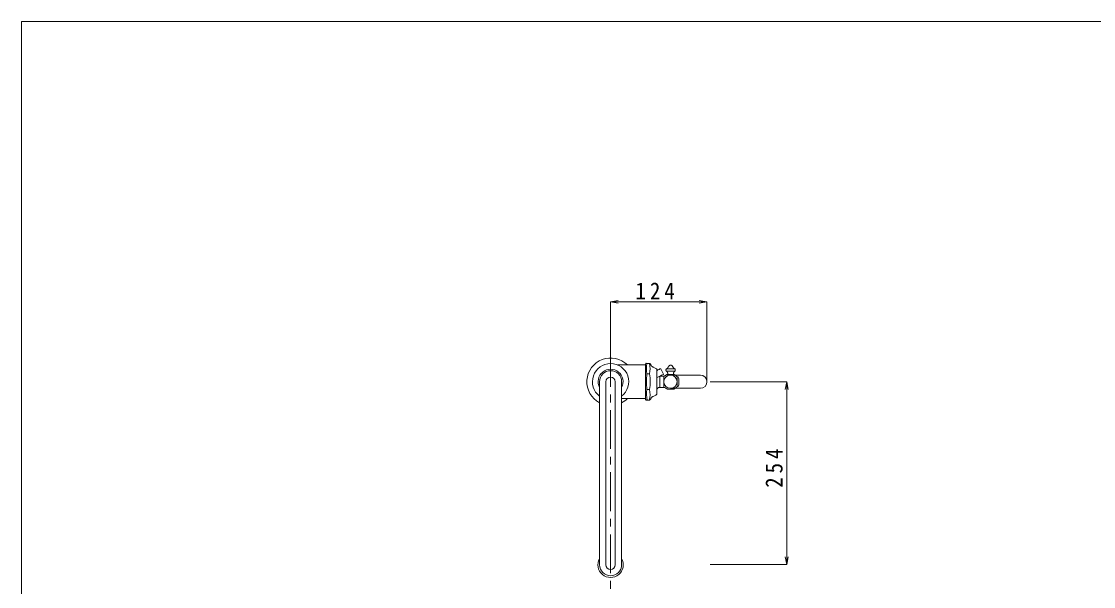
# Model space of a CAD drawing. Units: millimetres, scale not verified. Extents: x -1392 to 1350, y -947 to 991.
# Drawn here: x -1392 to -12, y 263 to 991 of the extents above; entities that cross this region are included whole.
import ezdxf

# ---------------------------------------------------------------- set-up
doc = ezdxf.new("R2010")
doc.units = ezdxf.units.MM
doc.header["$LTSCALE"] = 10
doc.linetypes.add('CHAIN1', pattern=[8, 5, -1, 1, -1])
for name, color, linetype, lineweight in [('0-0_0', 7, 'Continuous', 5), ('0-2_躯体', 7, 'Continuous', 5), ('0-3_什器配置', 7, 'Continuous', 5), ('F-0_ﾚｲﾔ-240', 7, 'Continuous', 5)]:
    doc.layers.add(name, color=color, linetype=linetype, lineweight=lineweight)
doc.styles.add('ＭＳ ゴシック', font='')
doc.styles.get('ＭＳ ゴシック').set_extended_font_data('MS Gothic')

msp = doc.modelspace()

# ---------------------------------------------------------------- linework, layer by layer
at = {"layer": '0-0_0'}
for p, q in [((-572.95, 542.03), (-573.49, 541.77)), ((-647.39, 527.16), (-647.39, 291.38)), ((-639.2, 527.16), (-639.2, 291.38)), ((-627.2, 527.16), (-627.2, 291.38)), ((-619, 527.16), (-619, 291.38)), ((-569.76, 519.85), (-569.76, 534.25)), ((-566.54, 535.86), (-567.53, 535.38)), ((-564.75, 534.47), (-564.75, 519.85)), ((-517.72, 535.68), (-556.22, 535.68)), ((-517.72, 518.63), (-556.22, 518.63)), ((-590.24, 505.58), (-588.21, 505.58))]:
    msp.add_line(p, q, dxfattribs=at)
for points in [[(-565.37, 536.5), (-565.36, 536.53), (-565.33, 536.58), (-565.32, 536.63), (-565.31, 536.68), (-565.3, 536.73), (-565.3, 536.78), (-565.31, 536.84), (-565.32, 536.89), (-565.34, 536.94), (-565.75, 537.78), (-566.16, 538.62), (-566.57, 539.46), (-567.39, 541.13), (-567.8, 541.97), (-568.21, 542.81), (-568.62, 543.65), (-568.64, 543.69), (-568.66, 543.73), (-568.69, 543.76), (-568.72, 543.79), (-568.76, 543.82), (-568.8, 543.84), (-568.84, 543.86), (-568.88, 543.88), (-568.92, 543.89), (-568.96, 543.9), (-569.01, 543.9), (-569.05, 543.9), (-569.09, 543.9), (-569.13, 543.88), (-569.17, 543.87), (-569.21, 543.85), (-569.75, 543.59), (-570.28, 543.33), (-570.82, 543.07), (-571.35, 542.81), (-571.88, 542.55), (-572.42, 542.29), (-572.95, 542.03)], [(-567.53, 535.38), (-569.52, 534.41), (-570.51, 533.92), (-571.5, 533.44), (-572.49, 532.96), (-573.49, 532.47)], [(-566.54, 535.86), (-565.55, 536.34), (-565.52, 536.36), (-565.49, 536.38), (-565.47, 536.4), (-565.44, 536.42), (-565.42, 536.44), (-565.39, 536.47), (-565.37, 536.5)]]:
    msp.add_lwpolyline(points, dxfattribs=at)
msp.add_circle((-556.22, 527.16), 8.52, dxfattribs=at)
for centre, radius, start, end in [((-633.2, 527.16), 30.57, 44.81767, 242.32978), ((-633.2, 527.16), 23.38, 307.38028, 232.61972), ((-633.2, 527.16), 16.05, 332.17596, 207.82404), ((-633.2, 527.16), 14.2, 0, 180), ((-633.2, 527.16), 6, 0, 180), ((-517.72, 527.16), 8.52, 270, 90), ((-633.2, 527.16), 30.57, 297.67022, 315.09089), ((-633.2, 291.38), 16.36, 150.18001, 29.81999), ((-633.2, 291.38), 14.1, 180, 0), ((-633.2, 291.38), 6, 180, 0)]:
    msp.add_arc(centre, radius, start, end, dxfattribs=at)
at = {"layer": '0-2_躯体'}
for p, q in [((-633.2, 630.19), (-623.35, 631.92)), ((-633.2, 630.19), (-509.2, 630.19)), ((-633.2, 630.19), (-623.35, 628.45)), ((-633.2, 630.19), (-633.2, 570.53)), ((-509.2, 630.19), (-519.05, 631.92)), ((-509.2, 630.19), (-519.05, 628.45)), ((-509.2, 630.19), (-509.2, 570.53)), ((-505.26, 527.16), (-406.59, 527.16)), ((-406.59, 527.16), (-408.33, 517.31)), ((-406.59, 527.16), (-404.86, 517.31)), ((-406.59, 527.16), (-406.59, 291.66)), ((-505.26, 291.66), (-406.59, 291.66)), ((-406.59, 291.66), (-408.33, 301.51)), ((-406.59, 291.66), (-404.86, 301.51))]:
    msp.add_line(p, q, dxfattribs=at)
at = {"layer": '0-2_躯体', "linetype": 'CHAIN1'}
for p, q in [((-633.2, 570.53), (-633.2, 232.76)), ((-509.2, 570.53), (-509.2, 527.16))]:
    msp.add_line(p, q, dxfattribs=at)
at = {"layer": '0-3_什器配置'}
for p, q in [((-588.21, 548.74), (-624.07, 548.69)), ((-587.71, 550.6), (-586.39, 550.6)), ((-561.36, 540.62), (-550.45, 540.62)), ((-561.33, 543.74), (-550.46, 543.74)), ((-586.39, 537.22), (-583.12, 537.22)), ((-560.48, 536.49), (-551.56, 536.49)), ((-547.7, 521.13), (-547.7, 533.16)), ((-586.39, 517.09), (-583.12, 517.09)), ((-551.67, 517.73), (-560.22, 517.73)), ((-546.29, 520.95), (-546.19, 521.09)), ((-588.21, 505.58), (-619, 505.58))]:
    msp.add_line(p, q, dxfattribs=at)
for points in [[(-586.4, 503.77), (-587.83, 503.77), (-588.14, 504.27), (-588.21, 504.55), (-588.2, 549.8), (-587.9, 550.48), (-587.73, 550.56), (-587.55, 550.86), (-587.31, 550.84), (-586.89, 550.82), (-586.48, 550.81), (-586.07, 550.79), (-585.65, 550.78), (-585.24, 550.77), (-585, 550.77), (-584.83, 550.77), (-584.53, 550.77), (-584.23, 550.77), (-583.93, 550.77), (-583.62, 550.76), (-583.32, 550.74), (-583.14, 550.73), (-583.08, 550.73), (-582.99, 550.72), (-582.9, 550.7), (-582.81, 550.69), (-582.73, 550.66), (-582.64, 550.63), (-582.6, 550.61), (-582.54, 550.58), (-582.45, 550.52), (-582.36, 550.45), (-582.29, 550.37), (-582.21, 550.28), (-582.14, 550.18), (-582.1, 550.13), (-581.96, 549.9), (-581.74, 549.5), (-581.55, 549.09), (-581.38, 548.68)], [(-581.38, 548.68), (-581.19, 548.27), (-580.98, 547.88), (-580.85, 547.66), (-580.78, 547.57), (-580.66, 547.42), (-580.54, 547.27), (-580.4, 547.13), (-580.26, 547), (-580.11, 546.88), (-580.02, 546.82), (-579.93, 546.76), (-579.76, 546.66), (-579.59, 546.57), (-579.42, 546.49), (-579.24, 546.41), (-579.07, 546.34), (-578.96, 546.29), (-578.44, 546.07), (-577.56, 545.65), (-576.7, 545.2), (-575.84, 544.74), (-575, 544.26), (-574.16, 543.77), (-573.67, 543.48)], [(-580.78, 506.71), (-580.66, 506.86), (-580.54, 507.01), (-580.4, 507.15), (-580.26, 507.28), (-580.11, 507.4), (-580.02, 507.46), (-579.93, 507.52), (-579.76, 507.62), (-579.59, 507.71), (-579.42, 507.79), (-579.24, 507.86), (-579.07, 507.94), (-578.96, 507.98), (-578.44, 508.21), (-577.56, 508.63), (-576.7, 509.07), (-575.84, 509.54), (-575, 510.02), (-574.16, 510.51), (-573.67, 510.8), (-573.54, 511.07), (-573.54, 543.11), (-573.67, 543.48)], [(-561.17, 543.81), (-561.27, 543.76), (-561.38, 543.72), (-561.44, 543.7), (-561.46, 543.68), (-561.51, 543.65), (-561.55, 543.63), (-561.59, 543.6), (-561.63, 543.57), (-561.66, 543.54), (-561.68, 543.52), (-561.7, 543.49), (-561.74, 543.44), (-561.77, 543.39), (-561.79, 543.33), (-561.81, 543.27), (-561.83, 543.21), (-561.84, 543.17), (-561.87, 543.05), (-561.9, 542.84), (-561.93, 542.63), (-561.94, 542.42), (-561.94, 542.21), (-561.94, 542), (-561.94, 541.87), (-561.93, 541.8), (-561.93, 541.67), (-561.92, 541.55), (-561.9, 541.43), (-561.88, 541.31), (-561.84, 541.2), (-561.82, 541.13), (-561.79, 541.08), (-561.74, 541), (-561.68, 540.93), (-561.62, 540.85), (-561.55, 540.78), (-561.48, 540.71), (-561.44, 540.67)], [(-561.34, 540.67), (-561.32, 540.66), (-561.28, 540.64), (-561.25, 540.63), (-561.21, 540.61), (-561.18, 540.6), (-561.14, 540.58), (-561.12, 540.57), (-561.09, 540.55), (-561.03, 540.52), (-560.98, 540.48), (-560.93, 540.45), (-560.87, 540.41), (-560.82, 540.37), (-560.8, 540.34), (-560.74, 540.29), (-560.65, 540.2), (-560.56, 540.11), (-560.48, 540.02), (-560.4, 539.92), (-560.33, 539.82), (-560.29, 539.76), (-560.21, 539.65), (-560.1, 539.44), (-559.99, 539.23), (-559.91, 539.02), (-559.83, 538.8), (-559.77, 538.57), (-559.74, 538.44), (-559.72, 538.33), (-559.7, 538.15), (-559.68, 537.96), (-559.68, 537.78), (-559.7, 537.59), (-559.74, 537.41), (-559.76, 537.3), (-559.79, 537.23), (-559.83, 537.1), (-559.89, 536.99), (-559.96, 536.88)], [(-556.03, 548.6), (-556.08, 548.6), (-556.16, 548.59), (-556.25, 548.58), (-556.34, 548.56), (-556.42, 548.54), (-556.51, 548.52), (-556.56, 548.51), (-556.66, 548.47), (-556.84, 548.4), (-557.01, 548.3), (-557.17, 548.19), (-557.33, 548.06), (-557.47, 547.93), (-557.56, 547.85), (-557.68, 547.73), (-557.89, 547.51), (-558.08, 547.28), (-558.26, 547.05), (-558.44, 546.82), (-558.61, 546.58), (-558.71, 546.44), (-558.78, 546.32), (-558.92, 546.12), (-559.05, 545.92), (-559.19, 545.72), (-559.33, 545.52), (-559.47, 545.32), (-559.55, 545.2), (-559.65, 545.07), (-559.84, 544.85), (-560.03, 544.63), (-560.23, 544.43), (-560.44, 544.24), (-560.67, 544.08), (-560.81, 543.99), (-560.87, 543.96), (-560.97, 543.91), (-561.07, 543.86), (-561.17, 543.81)], [(-554.46, 547.99), (-554.63, 548.13), (-554.81, 548.25), (-554.91, 548.31), (-555, 548.35), (-555.16, 548.42), (-555.33, 548.47), (-555.5, 548.52), (-555.67, 548.56), (-555.85, 548.6), (-555.95, 548.62)], [(-550.03, 541.17), (-550.03, 541.29), (-550.02, 541.49), (-550.02, 541.7), (-550.01, 541.91), (-550.01, 542.13), (-550.01, 542.35), (-550.01, 542.48), (-550.02, 542.6), (-550.02, 542.79), (-550.04, 542.99), (-550.08, 543.17), (-550.13, 543.34), (-550.21, 543.49), (-550.27, 543.56), (-550.33, 543.62), (-550.45, 543.7), (-550.58, 543.77), (-550.72, 543.83), (-550.86, 543.89), (-551.01, 543.95), (-551.09, 543.99), (-551.21, 544.05), (-551.41, 544.18), (-551.59, 544.33), (-551.75, 544.48), (-551.91, 544.65), (-552.06, 544.83), (-552.14, 544.94), (-552.32, 545.16), (-552.61, 545.57), (-552.89, 545.97), (-553.16, 546.38), (-553.45, 546.79), (-553.75, 547.19), (-553.93, 547.42), (-554.01, 547.52), (-554.15, 547.68), (-554.3, 547.84), (-554.46, 547.99)], [(-547.72, 533.45), (-547.82, 533.57), (-547.99, 533.77), (-548.16, 533.98), (-548.34, 534.18), (-548.52, 534.38), (-548.7, 534.57), (-548.81, 534.68), (-548.91, 534.79), (-549.1, 534.97), (-549.3, 535.14), (-549.5, 535.3), (-549.7, 535.46), (-549.91, 535.6), (-550.04, 535.68), (-550.16, 535.76), (-550.38, 535.89), (-550.6, 536.01), (-550.82, 536.14), (-551.05, 536.26), (-551.27, 536.4), (-551.4, 536.48), (-551.48, 536.53), (-551.6, 536.62), (-551.72, 536.72), (-551.83, 536.82), (-551.93, 536.93), (-552.02, 537.05), (-552.06, 537.13), (-552.08, 537.19), (-552.12, 537.3), (-552.15, 537.41), (-552.18, 537.53), (-552.19, 537.65), (-552.21, 537.77), (-552.21, 537.84), (-552.21, 537.95), (-552.2, 538.15), (-552.18, 538.34), (-552.16, 538.53)], [(-552.16, 538.53), (-552.12, 538.71), (-552.07, 538.89), (-552.03, 538.99), (-551.98, 539.09), (-551.87, 539.27), (-551.75, 539.44), (-551.61, 539.61), (-551.45, 539.76), (-551.29, 539.91), (-551.19, 539.99), (-551.1, 540.07), (-550.93, 540.21), (-550.76, 540.35), (-550.6, 540.49), (-550.45, 540.63), (-550.31, 540.78), (-550.23, 540.88), (-550.2, 540.91), (-550.16, 540.98), (-550.11, 541.04), (-550.07, 541.1), (-550.03, 541.17), (-549.99, 541.23), (-549.96, 541.27)], [(-564.75, 534.44), (-564.96, 534.44), (-565.33, 534.44), (-565.69, 534.44), (-566.06, 534.45), (-566.42, 534.45), (-566.79, 534.45), (-567, 534.45), (-567.22, 534.45), (-567.6, 534.46), (-567.98, 534.46), (-568.36, 534.46), (-568.73, 534.46), (-569.11, 534.47), (-569.33, 534.47)], [(-560.43, 536.5), (-560.58, 536.42), (-560.85, 536.28), (-561.12, 536.13), (-561.38, 535.98), (-561.64, 535.82), (-561.9, 535.65), (-562.05, 535.54), (-562.16, 535.45), (-562.36, 535.3), (-562.56, 535.15), (-562.76, 535), (-562.97, 534.86), (-563.18, 534.75), (-563.31, 534.69), (-563.44, 534.64), (-563.66, 534.57), (-563.89, 534.52), (-564.12, 534.49), (-564.36, 534.46), (-564.61, 534.45), (-564.75, 534.44)], [(-559.96, 536.88), (-560.04, 536.78), (-560.13, 536.69), (-560.19, 536.64), (-560.21, 536.62), (-560.25, 536.6), (-560.29, 536.57), (-560.34, 536.55), (-560.38, 536.53), (-560.43, 536.51), (-560.45, 536.49)], [(-546.17, 521.13), (-545.59, 523.16), (-545.19, 526.23), (-545.2, 528.38), (-545.5, 530.74), (-545.87, 532.28), (-546.12, 533.16), (-546.43, 533.39), (-547.46, 533.39), (-547.58, 533.36), (-547.7, 533.16)], [(-573.42, 517.45), (-573.35, 517.6), (-573.23, 517.85), (-573.11, 518.11), (-572.97, 518.35), (-572.83, 518.58), (-572.66, 518.8), (-572.55, 518.92), (-572.47, 519), (-572.32, 519.14), (-572.16, 519.26), (-571.99, 519.37), (-571.82, 519.47), (-571.63, 519.55), (-571.53, 519.59), (-571.39, 519.64), (-571.16, 519.7), (-570.93, 519.75), (-570.69, 519.78), (-570.45, 519.8), (-570.21, 519.82), (-570.07, 519.83), (-569.57, 519.85), (-568.7, 519.88), (-567.83, 519.89), (-566.97, 519.89), (-566.11, 519.87), (-565.25, 519.86), (-564.75, 519.85)], [(-564.75, 519.85), (-564.61, 519.84), (-564.39, 519.82), (-564.16, 519.8), (-563.93, 519.78), (-563.71, 519.74), (-563.5, 519.68), (-563.38, 519.64), (-563.27, 519.6), (-563.08, 519.51), (-562.9, 519.41), (-562.73, 519.29), (-562.56, 519.17), (-562.39, 519.04), (-562.29, 518.97), (-562.17, 518.87), (-561.96, 518.7), (-561.75, 518.53), (-561.54, 518.37), (-561.32, 518.22), (-561.1, 518.08), (-560.96, 518.01), (-560.9, 517.98), (-560.78, 517.93), (-560.66, 517.88), (-560.54, 517.83), (-560.42, 517.79), (-560.29, 517.75), (-560.22, 517.72)], [(-547.7, 521.16), (-547.7, 521.13), (-547.7, 521.08), (-547.7, 521.04), (-547.7, 520.99), (-547.71, 520.94), (-547.71, 520.9), (-547.71, 520.87), (-547.75, 520.74), (-547.85, 520.51), (-548, 520.31), (-548.19, 520.12), (-548.4, 519.94), (-548.61, 519.77), (-548.74, 519.67), (-548.9, 519.55), (-549.16, 519.33), (-549.42, 519.11), (-549.67, 518.91), (-549.92, 518.71), (-550.18, 518.52), (-550.34, 518.41), (-550.45, 518.34), (-550.66, 518.22), (-550.88, 518.1), (-551.09, 518), (-551.32, 517.89), (-551.54, 517.78), (-551.67, 517.73)], [(-547.68, 521.11), (-547.34, 520.87), (-546.33, 520.94)], [(-588.2, 504.48), (-587.9, 503.8), (-587.73, 503.71), (-587.55, 503.42), (-587.31, 503.43), (-586.89, 503.45), (-586.48, 503.47), (-586.07, 503.49), (-585.65, 503.5), (-585.24, 503.51), (-585, 503.51), (-584.83, 503.51), (-584.53, 503.51), (-584.23, 503.51), (-583.93, 503.51), (-583.62, 503.52), (-583.32, 503.53), (-583.14, 503.55), (-583.08, 503.55), (-582.99, 503.56), (-582.9, 503.57), (-582.81, 503.59), (-582.73, 503.61), (-582.64, 503.64), (-582.6, 503.66), (-582.54, 503.69), (-582.45, 503.76), (-582.36, 503.83), (-582.29, 503.91), (-582.21, 504), (-582.14, 504.09), (-582.1, 504.15), (-581.96, 504.38), (-581.74, 504.78), (-581.55, 505.19), (-581.38, 505.6), (-581.19, 506.01), (-580.98, 506.4), (-580.85, 506.62), (-580.78, 506.71)]]:
    msp.add_lwpolyline(points, dxfattribs=at)
for centre, radius, start, end in [((-557.08, 543.91), 30.07, 167.14441, 192.84924), ((-612.43, 543.91), 30.07, 347.15076, 12.85559), ((-525.39, 527.16), 61.83, 170.63042, 189.37381), ((-644.12, 527.16), 61.83, 350.62619, 9.36958), ((-559.99, 510.92), 27.11, 166.8467, 195.89977), ((-609.52, 510.92), 27.11, 344.10023, 13.1533)]:
    msp.add_arc(centre, radius, start, end, dxfattribs=at)
at = {"layer": 'F-0_ﾚｲﾔ-240'}
msp.add_lwpolyline([(-1391.5, 991.14), (1350.16, 991.14), (1350.16, -947.41), (-1391.5, -947.41)], close=True, dxfattribs=at)

# ---------------------------------------------------------------- texts
at = {"layer": '0-2_躯体', "insert": (-601.22, 633.05), "char_height": 21.99, "attachment_point": 7, "style": 'ＭＳ ゴシック'}
msp.add_mtext('\\T1.38;\\W0.9;124', dxfattribs=at)
at = {"layer": '0-2_躯体', "insert": (-411.59, 390.52), "char_height": 21.99, "attachment_point": 7, "rotation": 90, "style": 'ＭＳ ゴシック'}
msp.add_mtext('\\T1.38;\\W0.9;254', dxfattribs=at)

doc.saveas('drawing.dxf')
